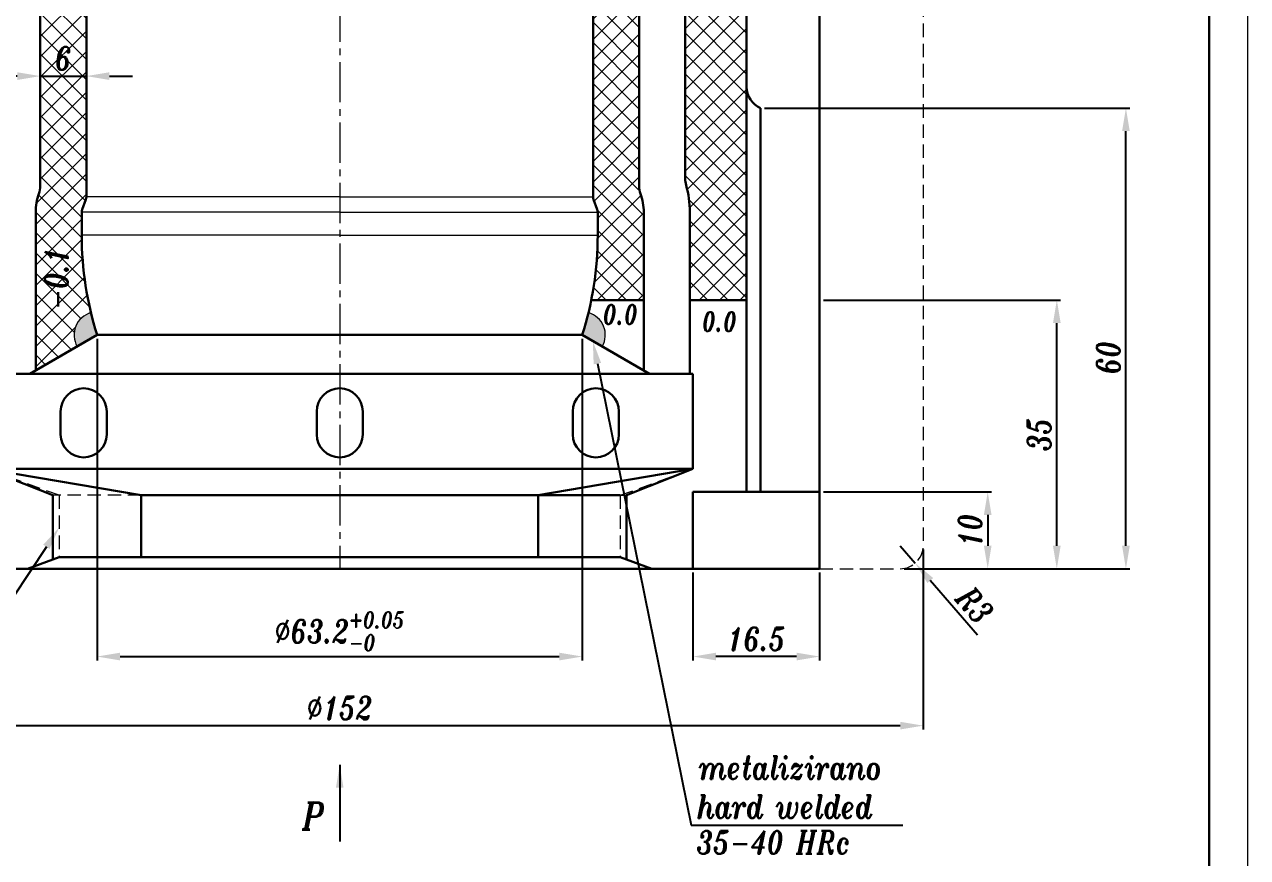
# Model space of a CAD drawing. Extents: x -199 to 780, y -94 to 506.
# Drawn here: x 272.2 to 431.5, y -28.9 to 79.6 of the extents above; entities that cross this region are included whole.
import ezdxf
from ezdxf import colors
from ezdxf.entities.mleader import LeaderData, LeaderLine
from ezdxf.math import Vec2, Vec3

# ---------------------------------------------------------------- set-up
doc = ezdxf.new("R2010")
doc.units = 0
doc.header["$LTSCALE"] = 7
doc.header["$MEASUREMENT"] = 0
doc.linetypes.add('CENTER2', pattern=[1.125, 0.75, -0.125, 0.125, -0.125])
doc.linetypes.add('HIDDEN', pattern=[0.375, 0.25, -0.125])
doc.layers.get('0').update_dxf_attribs({"linetype": 'CONTINUOUS', "lineweight": 15})
for name, color, linetype, lineweight in [('1', 1, 'CENTER2', 15), ('2', 2, 'HIDDEN', 15), ('3', 3, 'CONTINUOUS', 30), ('8', 252, 'CONTINUOUS', 15), ('ENGLISH', 252, 'CONTINUOUS', 18)]:
    doc.layers.add(name, color=color, linetype=linetype, lineweight=lineweight)
doc.styles.add('ITALICT', font='ITALICT.shx', dxfattribs={"width": 0.8, "height": 3})
doc.styles.get("Standard").update_dxf_attribs({"font": 'isocp.shx', "height": 3})
doc.dimstyles.get("Standard").update_dxf_attribs({"dimtxt": 3, "dimasz": 3, "dimexe": 0.5, "dimexo": 0.5, "dimgap": 0.8, "dimtad": 1, "dimdsep": 46, "dimtxsty": 'ITALICT', "dimcen": 0.09, "dimazin": 2, "dimtfac": 1, "dimtmove": 0, "dimatfit": 3, "dimfxl": 1, "dimtolj": 1, "dimtzin": 0, "dimarcsym": 0})

# ---------------------------------------------------------------- blocks, each defined once
blk = doc.blocks.new('*D32')
at = {"color": 0, "lineweight": -2, "transparency": 16777216}
for p, q in [((281.6560759354109, 38.6682538731645), (281.6560759354109, -3.221922165261319)), ((344.856075935411, 38.66825387316449), (344.856075935411, -3.221922165261319)), ((284.6560759354109, -2.721922165261322), (341.856075935411, -2.721922165261322))]:
    blk.add_line(p, q, dxfattribs=at)
at = {"color": 0, "transparency": 16777216}
for points in [[(284.6560759354109, -2.221922165261322), (284.6560759354109, -3.221922165261322), (281.6560759354109, -2.721922165261322)], [(341.856075935411, -2.221922165261322), (341.856075935411, -3.221922165261322), (344.856075935411, -2.721922165261322)]]:
    blk.add_solid(points, dxfattribs=at)
at = {"color": 0, "transparency": 16777216, "insert": (313.2560759354109, 0.563077834738678), "char_height": 3, "attachment_point": 5, "style": 'ITALICT'}
blk.add_mtext('\\A1;%%c63.2{}{\\H0.71x;\\C3;\\S+0.05^ -0;}', dxfattribs=at)
blk = doc.blocks.new('*D42')
at = {"color": 0, "lineweight": -2, "transparency": 16777216}
for p, q in [((368.5759210578985, 68.71825387316447), (416.1579726060617, 68.71825387316446)), ((415.6579726060617, 11.71825387316444), (415.6579726060617, 65.71825387316447)), ((386.7560759354112, 8.718253873164453), (416.1579726060617, 8.718253873164445))]:
    blk.add_line(p, q, dxfattribs=at)
at = {"color": 0, "transparency": 16777216}
for points in [[(415.1579726060617, 65.71825387316447), (416.1579726060617, 65.71825387316446), (415.6579726060617, 68.71825387316447)], [(415.1579726060617, 11.71825387316444), (416.1579726060617, 11.71825387316444), (415.6579726060617, 8.718253873164445)]]:
    blk.add_solid(points, dxfattribs=at)
at = {"color": 0, "transparency": 16777216, "insert": (413.3579726060617, 36.21825387316453), "char_height": 3, "attachment_point": 5, "rotation": 90, "style": 'ITALICT'}
blk.add_mtext('\\A1;60', dxfattribs=at)
blk = doc.blocks.new('*D57')
at = {"color": 0, "lineweight": -2, "transparency": 16777216}
for p, q in [((237.2560759354109, 11.21825387316443), (237.2560759354109, -12.22192216526132)), ((389.2560759354111, 11.21825387316451), (389.2560759354111, -12.22192216526132)), ((240.2560759354109, -11.72192216526132), (386.2560759354111, -11.72192216526132))]:
    blk.add_line(p, q, dxfattribs=at)
at = {"color": 0, "transparency": 16777216}
for points in [[(240.2560759354109, -11.22192216526132), (240.2560759354109, -12.22192216526132), (237.2560759354109, -11.72192216526132)], [(386.2560759354111, -11.22192216526132), (386.2560759354111, -12.22192216526132), (389.2560759354111, -11.72192216526132)]]:
    blk.add_solid(points, dxfattribs=at)
at = {"color": 0, "transparency": 16777216, "insert": (313.256075935411, -9.421922165261321), "char_height": 3, "attachment_point": 5, "style": 'ITALICT'}
blk.add_mtext('\\A1;%%c152', dxfattribs=at)
blk = doc.blocks.new('*D85')
at = {"color": 0, "lineweight": -2, "transparency": 16777216}
for p, q in [((376.2560759354112, 43.71825387316449), (407.1579726060617, 43.71825387316448)), ((406.6579726060617, 11.71825387316445), (406.6579726060617, 40.71825387316448)), ((386.7560759354109, 8.718253873164453), (407.1579726060617, 8.718253873164446))]:
    blk.add_line(p, q, dxfattribs=at)
at = {"color": 0, "transparency": 16777216}
for points in [[(406.1579726060617, 40.71825387316448), (407.1579726060617, 40.71825387316448), (406.6579726060617, 43.71825387316448)], [(406.1579726060617, 11.71825387316445), (407.1579726060617, 11.71825387316445), (406.6579726060617, 8.718253873164446)]]:
    blk.add_solid(points, dxfattribs=at)
at = {"color": 0, "transparency": 16777216, "insert": (404.3579726060617, 26.21825387316453), "char_height": 3, "attachment_point": 5, "rotation": 90, "style": 'ITALICT'}
blk.add_mtext('\\A1;35', dxfattribs=at)
blk = doc.blocks.new('*D86')
at = {"color": 0, "lineweight": -2, "transparency": 16777216}
for p, q in [((386.256075935411, 11.71825387316451), (388.2171546225114, 9.447974070364666)), ((396.322946529193, 0.06415088545887215), (390.1782333096118, 7.177694267564874))]:
    blk.add_line(p, q, dxfattribs=at)
at = {"color": 0, "transparency": 16777216}
blk.add_solid([(390.5566132767451, 7.504540715414947), (389.7998533424785, 6.850847819714829), (388.2171546225114, 9.447974070364666)], dxfattribs=at)
at = {"color": 0, "transparency": 16777216, "insert": (395.9716771117658, 3.989276335222314), "char_height": 3, "attachment_point": 5, "rotation": 310.8206125373212, "style": 'ITALICT'}
blk.add_mtext('\\A1;R3', dxfattribs=at)
blk = doc.blocks.new('*D87')
at = {"color": 0, "lineweight": -2, "transparency": 16777216}
for p, q in [((359.2560759354108, 8.218253873164423), (359.2560759354108, -3.221922165261347)), ((375.7560759354112, 8.218253873164453), (375.7560759354112, -3.221922165261347)), ((372.7560759354112, -2.721922165261347), (362.2560759354108, -2.721922165261347))]:
    blk.add_line(p, q, dxfattribs=at)
at = {"color": 0, "transparency": 16777216}
for points in [[(362.2560759354108, -2.221922165261347), (362.2560759354108, -3.221922165261347), (359.2560759354108, -2.721922165261347)], [(372.7560759354112, -2.221922165261347), (372.7560759354112, -3.221922165261347), (375.7560759354112, -2.721922165261347)]]:
    blk.add_solid(points, dxfattribs=at)
at = {"color": 0, "transparency": 16777216, "insert": (367.506075935411, -0.4219221652613463), "char_height": 3, "attachment_point": 5, "style": 'ITALICT'}
blk.add_mtext('\\A1;16.5', dxfattribs=at)
blk = doc.blocks.new('*D88')
at = {"color": 0, "lineweight": -2, "transparency": 16777216}
for p, q in [((376.2560759354112, 18.71825387316445), (398.1579726060617, 18.71825387316445)), ((397.6579726060617, 15.71825387316445), (397.6579726060617, 11.71825387316445)), ((386.7560759354112, 8.718253873164453), (398.1579726060617, 8.71825387316445))]:
    blk.add_line(p, q, dxfattribs=at)
at = {"color": 0, "transparency": 16777216}
for points in [[(397.1579726060617, 15.71825387316445), (398.1579726060617, 15.71825387316445), (397.6579726060617, 18.71825387316445)], [(397.1579726060617, 11.71825387316445), (398.1579726060617, 11.71825387316445), (397.6579726060617, 8.71825387316445)]]:
    blk.add_solid(points, dxfattribs=at)
at = {"color": 0, "transparency": 16777216, "insert": (395.3579726060617, 13.71825387316451), "char_height": 3, "attachment_point": 5, "rotation": 90, "style": 'ITALICT'}
blk.add_mtext('\\A1;10', dxfattribs=at)
blk = doc.blocks.new('*D99')
at = {"color": 0, "lineweight": -2, "transparency": 16777216}
for p, q in [((271.2560759354109, 72.88320409682547), (268.2560759354109, 72.88320409682547)), ((274.2560759354109, 72.88320409682547), (280.2560759354109, 72.88320409682547)), ((283.2560759354109, 72.88320409682547), (286.2560759354109, 72.88320409682547))]:
    blk.add_line(p, q, dxfattribs=at)
at = {"color": 0, "transparency": 16777216}
for points in [[(271.2560759354109, 73.38320409682547), (271.2560759354109, 72.38320409682547), (274.2560759354109, 72.88320409682547)], [(283.2560759354109, 73.38320409682547), (283.2560759354109, 72.38320409682547), (280.2560759354109, 72.88320409682547)]]:
    blk.add_solid(points, dxfattribs=at)
at = {"color": 0, "transparency": 16777216, "insert": (277.2560759354109, 75.18320409682546), "char_height": 3, "attachment_point": 5, "style": 'ITALICT'}
blk.add_mtext('\\A1;6', dxfattribs=at)

msp = doc.modelspace()

# ---------------------------------------------------------------- hatches: boundary and pattern name
h = msp.add_hatch(color=256)
h.dxf.hatch_style = 1
h.paths.add_polyline_path([(280.854119174334, 42.0590782111969, 0.490410296243222), (279.0580002410361, 37.66825297773165), (281.656075935411, 39.1682538731641, -0.01734625825448727)])
h.paths.add_polyline_path([(345.658032696488, 42.05907821119737, -0.01734625825448752), (344.856075935411, 39.16825387316451), (347.4541516297859, 37.66825297773207, 0.4904102962432302)])
at = {"layer": '8'}
h = msp.add_hatch(dxfattribs=at)
h.set_pattern_fill('ANSI37', color=256, scale=15)
h.set_pattern_definition([(45, (0, 0), (-1.325825214724776, 1.325825214724777), []), (135, (0, 0), (-1.325825214724777, -1.325825214724776), [])])
edge = h.paths.add_edge_path()
edge.add_arc((210.5060759354107, 277.1682538731648), 90.0000000000002, 348.9244021646048, 356.3688370333068)
edge.add_line((300.3253945701011, 271.4682538731645), (291.0374983741087, 271.4682538731645))
edge.add_arc((291.0374983741087, 268.4682538731645), 2.99999999999998, -6.165885418230573, 90, ccw=False)
edge.add_arc((210.5060759354112, 277.168253873164), 83.99999999999962, 348.9244021646056, 353.8341145817692, ccw=False)
edge.add_arc((-289.9949546293568, 375.1413032469875), 594.0000000000002, 343.5896848812188, 348.92440216460517, ccw=False)
edge.add_arc((424.6560759354109, 164.6682538731646), 151, 163.5896848812187, 180)
edge.add_line((273.6560759354109, 164.6682538731646), (273.6560759354109, 161.6682538731645))
edge.add_arc((280.6560759354109, 161.6682538731645), 7.000000000000016, 180, 199.9484435888031)
edge.add_arc((271.2560759354109, 158.256509451318), 3, 0, 19.948443588803173, ccw=False)
edge.add_line((274.2560759354109, 158.256509451318), (274.2560759354109, 58.57999829501097))
edge.add_arc((271.2560759354109, 58.57999829501097), 2.999999999999984, -19.948443588802718, 0, ccw=False)
edge.add_arc((280.6560759354109, 55.1682538731645), 7.000000000000026, 160.0515564111967, 180.0000000000002)
edge.add_line((273.6560759354109, 55.16825387316447), (273.6560759354109, 34.54944804335679))
edge.add_line((273.6560759354109, 34.54944804335679), (279.058000241036, 37.66825297773164))
edge.add_arc((281.6560759354111, 39.16825387316391), 3.00000000000001, 105.5047890774195, 210.0000197471088, ccw=False)
edge.add_arc((322.9060759354108, 52.1682538731645), 43.24999999999989, 180, 193.5172536297275, ccw=False)
edge.add_line((279.6560759354109, 52.1682538731645), (279.6560759354109, 55.34472446139978))
edge.add_line((279.6560759354109, 55.34472446139978), (280.1956732508472, 56.82597199396986))
edge.add_arc((279.2560759354109, 57.1682538731645), 1.000000000000007, 339.9840403971164, 359.9999999999984)
edge.add_line((280.2560759354109, 57.16825387316447), (280.2560759354109, 89.43876039222708))
edge.add_spline(control_points=[(277.7560759354445, 89.5476135674271), (278.3266568545014, 89.52921398634388), (279.3634402442868, 89.62389037056082), (280.001591386397, 89.50654435706959), (280.2155436783447, 89.44785643728028)], knot_values=[0.9961703928006589, 0.9961703928006589, 0.9961703928006589, 0.9961703928006589, 2.214792333413655, 2.878355333214076, 2.878355333214076, 2.878355333214076, 2.878355333214076], degree=3, periodic=0)
edge.add_spline(control_points=[(277.7560759354445, 89.5476135674271), (277.378866455224, 89.55977748000267), (276.1747274956469, 89.72961138258398), (276.9624378646617, 92.33633235139587), (276.9934919977781, 93.96563344811739), (276.6393915839848, 95.8529054937029), (277.3196050658215, 95.87325594723308), (277.7560759354402, 95.82054122724875)], knot_values=[2.878355333214076, 2.878355333214076, 2.878355333214076, 2.878355333214076, 3.683982954908346, 5.789738561323501, 8.897583544937163, 9.667117092186864, 10.56319920074319, 10.56319920074319, 10.56319920074319, 10.56319920074319], degree=3, periodic=0)
edge.add_spline(control_points=[(277.7560759354402, 95.82054122724875), (278.18381910864, 95.76888059381373), (279.2494340348559, 95.52627558621508), (279.9225785951541, 95.52783572760117), (280.2560759354109, 95.57054338325203)], knot_values=[10.56319920074319, 10.56319920074319, 10.56319920074319, 10.56319920074319, 11.44136320031615, 12.45186169343231, 12.45186169343231, 12.45186169343231, 12.45186169343231], degree=3, periodic=0)
edge.add_line((280.2560759354109, 95.57054338325202), (280.2560759354109, 159.6682538731645))
edge.add_arc((279.2560759354109, 159.6682538731645), 0.9999999999999736, 0, 20.01595960288206)
edge.add_line((280.1956732508472, 160.0105357523591), (279.6560759354109, 161.4917832849292))
edge.add_line((279.6560759354109, 161.4917832849292), (279.6560759354109, 164.6682538731643))
edge.add_arc((424.6560759354109, 164.6682538731648), 145, 163.5896848812189, 180.0000000000002, ccw=False)
edge.add_arc((-289.9949546293564, 375.1413032469872), 599.9999999999995, 343.5896848812188, 348.9244021646051)
h.paths.add_polyline_path([(275.6489330782681, 72.93320409682546), (278.8632187925538, 72.93320409682546), (278.8632187925538, 77.43320409682546), (275.6489330782681, 77.43320409682546)], flags=24)
h.paths.add_polyline_path([(297.9797214906927, 259.8291689326168), (299.0182698933283, 269.5021477528251), (294.5439845359632, 269.9825335778327), (293.5054361333277, 260.3095547576244)], flags=24)
h.paths.add_polyline_path([(278.6138116742486, 41.96134475251452), (278.6138116742486, 51.34705903822881), (274.1138116742486, 51.34705903822881), (274.1138116742486, 41.96134475251452)], flags=24)
h = msp.add_hatch(dxfattribs=at)
h.set_pattern_fill('ANSI37', color=256, scale=15)
h.set_pattern_definition([(45, (363.2869653057778, 70.81606039663211), (-1.325825214724776, 1.325825214724777), []), (135, (363.2869653057778, 70.81606039663211), (-1.325825214724777, -1.325825214724776), [])])
h.paths.add_polyline_path([(366.2560684379133, 82.52864455972167), (358.2560759354129, 82.54768363489805), (358.2560759354119, 59.50876075600467, 0.0687892953319803), (358.3685759354119, 58.69491571547177, -0.06878929533198073), (358.8560759354118, 55.16825387316246), (358.8560759354112, 43.71825387316453), (366.2560684379133, 43.71825387316452)])
h.paths.add_polyline_path([(346.7048083049219, 207.3278920683941, -0.02046204037382518), (334.8938198957443, 254.4682538731645), (328.7673552881113, 254.4682538731644, 0.0209808515074486), (340.9492295352651, 205.6328071069954, -0.07172613089443064), (346.856075935411, 164.6682538731645), (346.856075935411, 161.4917832849292), (346.3164786199747, 160.0105357523591, 0.08755883387735833), (346.2560759354109, 159.6682538731644), (346.2560759354109, 57.16825387316452, 0.08755883387735551), (346.3164786199747, 56.82597199396989), (346.9203616496967, 55.16825387316449), (346.856075935411, 55.1682538731645), (346.856075935411, 52.16825387316453, -0.04919977567876729), (346.0225821564565, 43.7182538731644), (352.8560759354112, 43.71825387316449), (352.8560759354118, 55.16825387316264, 0.08726198881893553), (352.4360759354118, 57.55647496845526, -0.08726198881893585), (352.2560759354118, 58.57999829500925), (352.2560759354163, 158.2565094513163, -0.08726198881893482), (352.4360759354164, 159.2800327778702, 0.08726198881893654), (352.8560759354165, 161.6682538731629), (352.8560759354166, 164.6682538731638, 0.07172613089442927)])
h.paths.add_polyline_path([(366.2560684379132, 254.4682538731645), (341.0229493291823, 254.4682538731646, 0.0199324223246227), (352.460387074571, 209.0229770297938, -0.07172613089442945), (358.8560759354167, 164.6682538731635), (358.8560759354165, 161.6682538731624, -0.06878929533198186), (358.3685759354164, 158.1415920308531, 0.06878929533198223), (358.2560759354163, 157.3277469903202), (358.2560759354129, 82.54768363489806), (366.2560684379133, 82.5286445597217)])
h.paths.add_polyline_path([(351.0466979931365, 128.0408753355474), (351.0466979931365, 138.1480181926902), (347.2966979931365, 138.1480181926902), (347.2966979931365, 128.0408753355474)], flags=24)
h.paths.add_polyline_path([(349.5247347057287, 138.0666338260103), (349.5247347057287, 145.408300492677), (346.8997347057287, 145.408300492677), (346.8997347057287, 138.0666338260103)], flags=24)
h.paths.add_polyline_path([(364.8032323253805, 127.850398449986), (364.8032323253805, 137.9575413071288), (361.0532323253805, 137.9575413071288), (361.0532323253805, 127.850398449986)], flags=24)
h.paths.add_polyline_path([(363.2812690379727, 137.876156940449), (363.2812690379727, 145.2178236071156), (360.6562690379727, 145.2178236071156), (360.6562690379727, 137.876156940449)], flags=24)

# ---------------------------------------------------------------- linework, layer by layer
msp.add_line((431.4996989140276, 506.4649973084856), (431.4996989140282, -94.1370504057216))
for centre, start, end in [((281.656075935411, 39.1682538731641), 105.5047890774185, 210.0000197471119), ((344.856075935411, 39.1682538731645), 329.9999802528891, 74.49521092258149)]:
    msp.add_arc(centre, 3, start, end)
at = {"layer": '1'}
msp.add_line((313.2560759354109, 279.4682538731645), (313.2560759354108, 8.71825387316434), dxfattribs=at)
at = {"layer": '2'}
for p, q in [((389.2560759354107, 184.7182538731645), (389.2560759354113, 11.71825387316446)), ((276.7060759354109, 18.27825387316455), (267.256075935411, 21.71777258697997)), ((349.8060759354111, 18.27825387316403), (359.256075935411, 21.71777258697932)), ((287.4113202159961, 18.27825387316437), (275.9060759354109, 18.2782538731644)), ((276.7060759354109, 18.27825387316454), (276.7060759354107, 10.21825387316425)), ((339.100831654826, 18.27825387316401), (350.6060759354111, 18.27825387316387)), ((349.8060759354111, 18.27825387316402), (349.8060759354112, 10.21825387316374)), ((375.7560759354109, 8.718253873164453), (386.2560759354112, 8.718253873164453))]:
    msp.add_line(p, q, dxfattribs=at)
msp.add_arc((386.2560759354112, 11.71825387316445), 3, 270, 0, dxfattribs=at)
at = {"layer": '3'}
for p, q in [((426.4996989140276, 501.4649973084855), (426.4996989140282, -89.1370504057216)), ((366.2560684379132, 279.4682538731645), (366.2560684379133, 18.71825387316444)), ((375.7560759354109, 279.4682538731645), (375.7560759354108, 8.718253873164453)), ((280.2560759354109, 159.6682538731645), (280.2560759354109, 57.1682538731645)), ((346.2560759354109, 159.6682538731645), (346.2560759354109, 57.1682538731645)), ((274.2560759354109, 158.256509451318), (274.2560759354109, 58.57999829501099)), ((352.2560759354163, 158.2565094513162), (352.2560759354118, 58.57999829500924)), ((358.2560759354163, 157.3277469903202), (358.2560759354119, 59.50876075600474)), ((368.0759210578984, 68.71825387316449), (368.0759210578985, 18.71825387316444)), ((279.7164786199747, 55.51053575235915), (280.1956732508472, 56.82597199396986)), ((346.7956732508472, 55.51053575235915), (346.3164786199747, 56.82597199396986)), ((273.6560759354109, 55.1682538731645), (273.6560759354109, 34.54944804335678)), ((279.6560759354109, 55.1682538731645), (279.6560759354109, 52.1682538731645)), ((346.856075935411, 55.1682538731645), (346.856075935411, 52.1682538731645)), ((352.8560759354118, 55.16825387316272), (352.8560759354108, 34.549448043355)), ((358.8560759354118, 55.16825387316245), (358.8560759354108, 34.11825387316244)), ((346.0225821564566, 43.7182538731644), (352.8560759354112, 43.71825387316449)), ((358.8560759354112, 43.71825387316453), (366.2560684379133, 43.71825387316452)), ((281.656075935411, 39.1682538731641), (272.9092093656488, 34.11824408504361)), ((313.2560759354109, 39.1682538731645), (281.6560759354109, 39.1682538731645)), ((313.2560759354109, 39.1682538731645), (344.856075935411, 39.1682538731645)), ((344.856075935411, 39.1682538731645), (353.6029425051732, 34.11824408504401)), ((313.256075935411, 34.11825387316443), (267.2560759354112, 34.11825387316449)), ((313.2560759354108, 34.11825387316443), (359.2560759354106, 34.11825387316449)), ((359.2560759354106, 34.11825387316449), (359.2560759354109, 21.71777258697997)), ((276.9035634380483, 29.21825387316437), (276.9035634380483, 26.21825387316437)), ((282.9035634380483, 29.21825387316437), (282.9035634380483, 26.21825387316437)), ((310.2560759354109, 29.21825387316437), (310.2560759354109, 26.21825387316437)), ((316.2560759354108, 29.21825387316437), (316.2560759354109, 26.21825387316437)), ((343.6085884327736, 29.21825387316437), (343.6085884327736, 26.21825387316437)), ((349.6085884327736, 29.21825387316437), (349.6085884327736, 26.21825387316437)), ((267.256075935411, 21.71777258697997), (313.256075935411, 21.71777258698009)), ((287.4113202159961, 18.2782538731644), (267.256075935411, 21.71777258697997)), ((275.9060759354109, 18.2782538731644), (267.256075935411, 21.71777258697997)), ((359.2560759354109, 21.71777258697997), (313.2560759354109, 21.71777258698009)), ((339.1008316548259, 18.27825387316403), (359.256075935411, 21.71777258697932)), ((350.6060759354111, 18.27825387316387), (359.256075935411, 21.71777258697932)), ((275.9060759354109, 18.2782538731644), (275.9060759354107, 9.927077685751298)), ((313.256075935411, 18.2782538731644), (287.4113202159961, 18.27825387316437)), ((287.4113202159961, 18.2782538731644), (287.4113202159961, 10.21825387316434)), ((313.2560759354109, 18.2782538731644), (349.8060759354105, 18.2782538731644)), ((339.1008316548259, 18.27825387316403), (339.1008316548258, 10.21825387316397)), ((350.6060759354111, 18.27825387316387), (350.6060759354111, 9.92707768575077)), ((359.2560759354107, 18.71825387316442), (375.7560759354112, 18.71825387316445)), ((359.2560759354107, 18.71825387316442), (359.2560759354108, 8.718253873164464)), ((276.706075935411, 10.21825387316434), (272.5848598062293, 8.718253873164453)), ((276.7060759354111, 10.21825387316434), (313.2560759354108, 10.21825387316434)), ((349.8060759354107, 10.21825387316434), (313.2560759354109, 10.21825387316434)), ((349.8060759354109, 10.21825387316382), (353.9272920645926, 8.718253873163878)), ((313.2560759354109, 8.71825387316434), (250.7560759354107, 8.718253873164453)), ((313.2560759354109, 8.71825387316434), (375.7560759354112, 8.718253873164453))]:
    msp.add_line(p, q, dxfattribs=at)
for centre, radius, start, end in [((369.2560684379132, 71.47637862767512), 3, 180, 246.8348696440608), ((361.2560759354119, 59.50876075600461), 3, 179.9999999999976, 195.7405485251672), ((280.6560759354109, 55.1682538731645), 7, 160.0515564111968, 180), ((271.2560759354109, 58.57999829501099), 3, 340.0515564111968, 0), ((355.2560759354118, 58.5799982950091), 3, 179.9999999999974, 199.9484435887999), ((345.8560759354118, 55.16825387316303), 7, 359.9999999999974, 19.94844358879984), ((345.8560759354118, 55.16825387316303), 13, 359.9999999999974, 15.74054852516715), ((279.2560759354109, 57.1682538731645), 1, 339.9840403971166, 0), ((347.2560759354109, 57.1682538731645), 1, 180, 200.0159596028834), ((280.6560759354109, 55.1682538731645), 1, 159.984040397116, 180), ((345.856075935411, 55.1682538731645), 1, 0, 20.01595960288398), ((322.9060759354108, 52.16825387316449), 43.24999999999989, 180, 197.492324525111), ((303.6060759354111, 52.16825387316449), 43.24999999999989, 342.5076754748894, 0), ((279.9035634380483, 29.21825387316437), 3.00000000000002, 0, 180), ((313.2560759354109, 29.21825387316437), 3.00000000000002, 0, 180), ((346.6085884327736, 29.21825387316437), 3.00000000000002, 0, 180), ((279.9035634380484, 26.21825387316437), 3.000000000000075, 180, 0), ((313.2560759354109, 26.21825387316437), 3.000000000000075, 180, 0), ((346.6085884327735, 26.21825387316437), 3.000000000000075, 180, 0)]:
    msp.add_arc(centre, radius, start, end, dxfattribs=at)
at = {"layer": '8'}
for p, q in [((313.2560759354109, 57.1682538731645), (280.2560759354109, 57.1682538731645)), ((313.2560759354109, 57.1682538731645), (346.2560759354109, 57.1682538731645)), ((313.2560759354109, 55.1682538731645), (279.6560759354109, 55.1682538731645)), ((313.2560759354109, 55.1682538731645), (346.856075935411, 55.1682538731645)), ((313.2560759354109, 52.1682538731645), (279.6560759354109, 52.1682538731645)), ((313.2560759354109, 52.1682538731645), (346.856075935411, 52.1682538731645))]:
    msp.add_line(p, q, dxfattribs=at)

# ---------------------------------------------------------------- texts
at = {"style": 'ITALICT', "width": 0.8}
msp.add_text('-0.1', height=3, rotation=90, dxfattribs=at).set_placement((277.8638116742486, 42.48277332394309))
for s, height, p in [('0.0', 2.5, (347.5480465503165, 40.57914739411731)), ('0.0', 2.5, (360.4507230231107, 39.6486204283041)), ('metalizirano', 3, (360.0247906737386, -18.70069270611384)), ('P', 3.5, (308.38604634764, -25.24348250865154)), ('35-40 HRc', 3, (359.7526083890561, -28.43842041128823))]:
    msp.add_text(s, height=height, dxfattribs=at).set_placement(p)
at = {"layer": 'ENGLISH', "style": 'ITALICT', "width": 0.8}
msp.add_text('hard welded', height=3, dxfattribs=at).set_placement((359.7762313713092, -23.78936248531113))

# ---------------------------------------------------------------- dimensions: what is measured, and where the dimension line sits
dim = msp.add_aligned_dim(p1=(274.2560759354109, 72.88320409682547), p2=(280.2560759354109, 72.88320409682547), distance=0, dimstyle='Standard')
dim.commit()
dim.dimension.update_dxf_attribs({"geometry": '*D99', "text_midpoint": (277.2560759354109, 75.18320409682546)})
for base, p1, p2, picture, middle in [((415.6579726060617, 68.71825387316447), (386.2560759354112, 8.718253873164453), (368.0759210578985, 68.71825387316447), '*D42', (415.6579726060617, 36.21825387316453)), ((406.6579726060617, 43.71825387316448), (386.2560759354109, 8.718253873164453), (375.7560759354112, 43.71825387316449), '*D85', (406.6579726060617, 26.21825387316453))]:
    dim = msp.add_linear_dim(base=base, p1=p1, p2=p2, angle=90, dimstyle='Standard', override={"dimtmove": 0})
    dim.commit()
    dim.dimension.update_dxf_attribs({"geometry": picture, "text_midpoint": middle, "dimtype": 160})
dim = msp.add_linear_dim(base=(344.856075935411, -2.721922165261322), p1=(281.6560759354109, 39.1682538731645), p2=(344.856075935411, 39.16825387316449), text='%%c<>{}{\\H0.71x;\\C3;\\S+0.05^ -0;}', dimstyle='Standard', override={"dimtp": 0.05, "dimtm": 0, "dimtmove": 0})
dim.commit()
dim.dimension.update_dxf_attribs({"geometry": '*D32', "text_midpoint": (313.2560759354109, 0.563077834738678)})
dim = msp.add_linear_dim(base=(397.6579726060617, 8.71825387316445), p1=(375.7560759354112, 18.71825387316445), p2=(386.2560759354112, 8.718253873164453), angle=90, dimstyle='Standard', override={"dimtmove": 0})
dim.commit()
dim.dimension.update_dxf_attribs({"geometry": '*D88', "text_midpoint": (395.3579726060617, 13.71825387316451)})
dim = msp.add_linear_dim(base=(389.2560759354111, -11.72192216526132), p1=(237.2560759354109, 11.71825387316443), p2=(389.2560759354111, 11.71825387316451), text='%%c<>', dimstyle='Standard', override={"dimtmove": 0})
dim.commit()
dim.dimension.update_dxf_attribs({"geometry": '*D57', "text_midpoint": (313.256075935411, -11.72192216526132), "dimtype": 160})
dim = msp.add_radius_dim(center=(386.256075935411, 11.71825387316451), mpoint=(388.2171546225114, 9.447974070364666), dimstyle='Standard')
dim.commit()
dim.dimension.update_dxf_attribs({"geometry": '*D86', "text_midpoint": (395.9716771117658, 3.989276335222314)})
dim = msp.add_linear_dim(base=(359.2560759354108, -2.721922165261347), p1=(375.7560759354112, 8.718253873164453), p2=(359.2560759354108, 8.718253873164423), dimstyle='Standard')
dim.commit()
dim.dimension.update_dxf_attribs({"geometry": '*D87', "text_midpoint": (367.506075935411, -0.4219221652613463)})

# ---------------------------------------------------------------- leaders
msp.add_leader([(313.256075935411, -16.81205568584648), (313.256075935411, -26.81205568584647)], dimstyle='Standard', override={"dimgap": 0.7, "dimtad": 0})
ml = msp.add_multileader_mtext('Standard')
ml.set_content('', color=256)
ml.set_leader_properties()
ml.build(insert=Vec2(0, 0))
ml.multileader.update_dxf_attribs({"text_right_attachment_type": 6, "dogleg_length": 0.36, "arrow_head_size": 3})
ctx = ml.context
ctx.base_point, ctx.arrow_head_size, ctx.plane_origin = Vec3(386.6043495946823, -24.69347218271014), 3, Vec3(325.5889736920975, -76.68572867368675)
ctx.right_attachment = 6
notes = []
notes.append((ctx, [(0, (1, 1, 0), (359.0234695933653, -24.69347218271014), (1, 0), 27.58088000131703, [(0, [(346.2217407756356, 38.37978628246545)], 0, [])])]))
ctx.mtext.insert, ctx.mtext.flow_direction = Vec3(388.6043495946823, -22.69347218271014), 5
ml = msp.add_multileader_mtext('Standard')
ml.set_content('', color=256)
ml.set_leader_properties()
ml.build(insert=Vec2(0, 0))
ml.multileader.update_dxf_attribs({"text_right_attachment_type": 6, "dogleg_length": 0.36, "arrow_head_size": 3})
ctx = ml.context
ctx.base_point, ctx.arrow_head_size, ctx.plane_origin = Vec3(198.4318612520291, -19.54788554656557), 3, Vec3(286.56175499158, -73.54014203754218)
ctx.right_attachment, ctx.text_align_type = 6, 2
notes.append((ctx, [(0, (1, 1, 0), (253.1272590903122, -21.54788554656557), (-1, 0), 50.69539783828303, [(0, [(276.7060759354108, 14.07320198861197)], 0, [])])]))
ctx.mtext.insert, ctx.mtext.alignment, ctx.mtext.flow_direction = Vec3(200.4318612520291, -17.54788554656557), 3, 5
for ctx, leaders in notes:
    for number, flags, end, landing, length, lines in leaders:
        leader = LeaderData()
        leader.index, (leader.has_last_leader_line, leader.has_dogleg_vector, leader.attachment_direction) = number, flags
        leader.last_leader_point, leader.dogleg_vector, leader.dogleg_length = Vec3(end), Vec3(landing), length
        for number, points, colour, breaks in lines:
            line = LeaderLine()
            line.index, line.vertices, line.color, line.breaks = number, Vec3.list(points), colors.encode_raw_color(colour), breaks
            leader.lines.append(line)
        ctx.leaders.append(leader)

doc.saveas('drawing.dxf')
